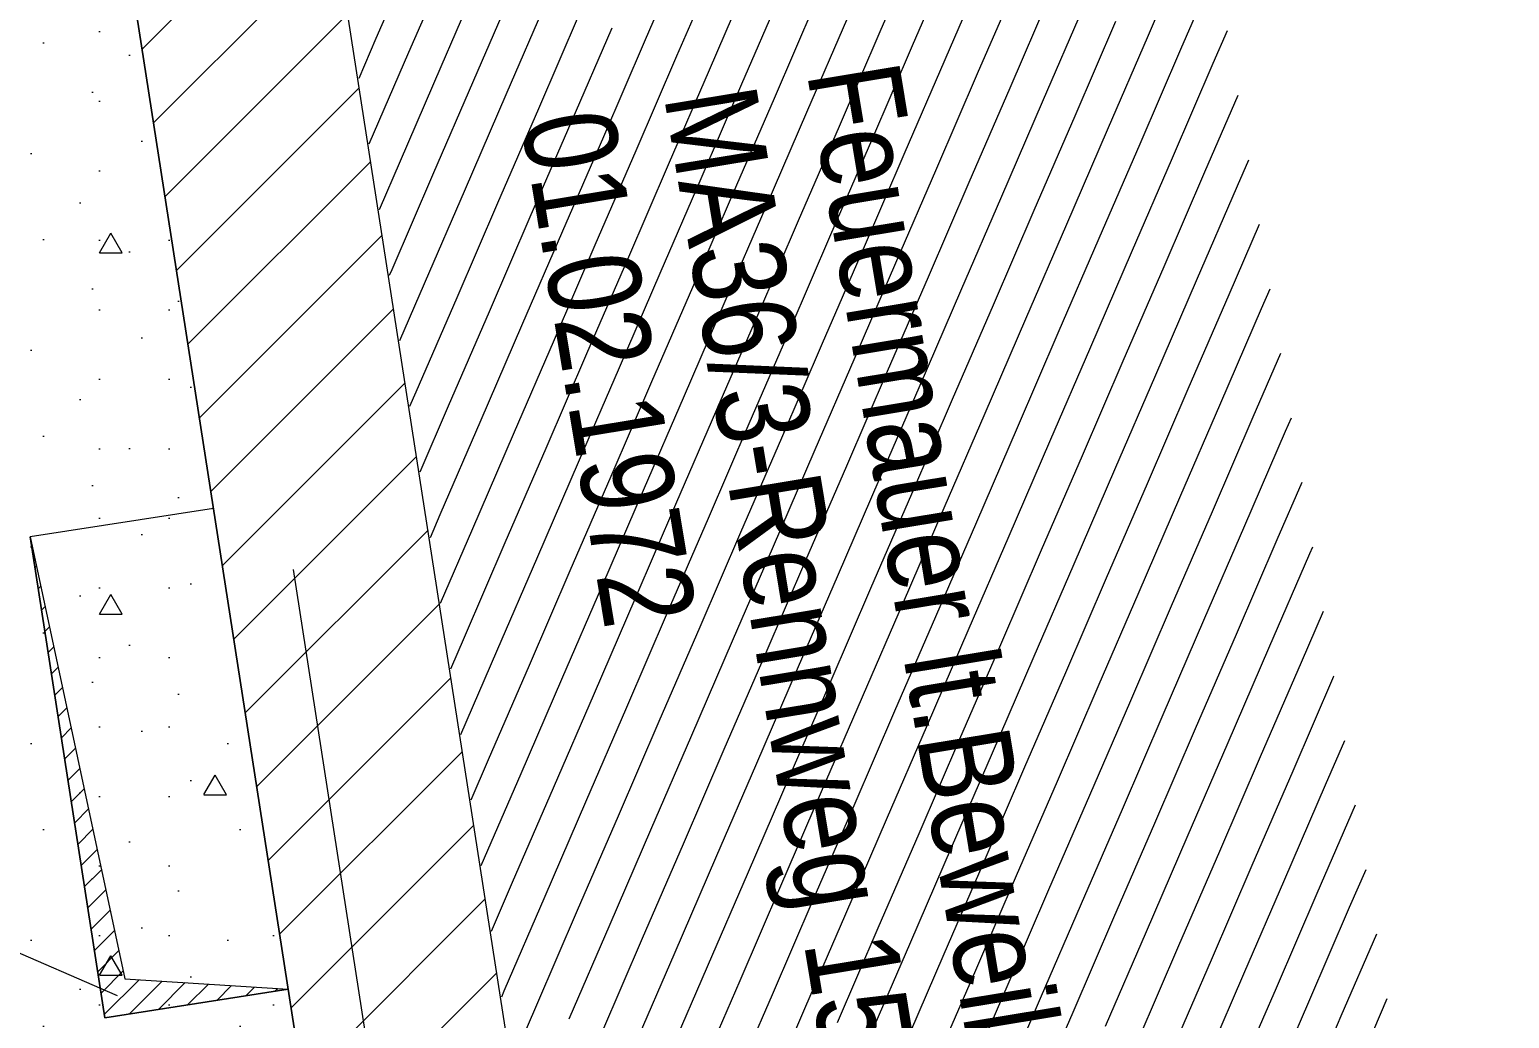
# Model space of a CAD drawing. Header units: millimetres. Extents: x 12535256 to 12566104, y 356204449 to 356234587.
# Drawn here: x 12555289 to 12558481, y 356215685 to 356217818 of the extents above; entities that cross this region are included whole.
import ezdxf
from ezdxf.enums import TextEntityAlignment as Align

# ---------------------------------------------------------------- set-up
doc = ezdxf.new("R2010")
doc.units = ezdxf.units.MM
doc.header["$MEASUREMENT"] = 0
doc.linetypes.add('Dot & Dashed', pattern=[6702.78, 3527.78, -1763.89, 0, -1411.11])
doc.layers.add('New_010 Aussenwände', color=7, linetype='Continuous')
doc.layers.add('New_290 Raster _ Achsen', color=7, linetype='Continuous')
for name, color, linetype, lineweight in [('New_010 Aussenwände_Pen_No__1', 7, 'Continuous', 13), ('New_010 Aussenwände_Pen_No__96', 8, 'Continuous', 13), ('New_255 Plangrafiken_Pen_No__1', 7, 'Continuous', 13), ('New_255 Plangrafiken_Pen_No__21', 1, 'Continuous', 13), ('New_255 Plangrafiken_Pen_No__39', 8, 'Continuous', 13), ('New_290 Raster _ Achsen_Pen_No__108', 7, 'Continuous', 13), ('New_HKLS1_Pen_No__21', 1, 'Continuous', 13)]:
    doc.layers.add(name, color=color, linetype=linetype, lineweight=lineweight)
doc.layers.add('New_255 Plangrafiken_Pen_No__65', color=20, linetype='Continuous', lineweight=13, true_color=0xfa2d16)
doc.layers.add('New_HKLS1_Pen_No__65', color=20, linetype='Continuous', lineweight=13, true_color=0xfa2d16)
doc.styles.add('GENERATED_STYLE_1', font='arial.ttf')
doc.styles.add('GENERATED_STYLE_2', font='arial.ttf', dxfattribs={"width": 0.8})
pattern_1 = [(45, (12240439.157, 356160438.356), (-26.5165043, 26.5165043), [])]

# ---------------------------------------------------------------- blocks, each defined once
blk = doc.blocks.new('*X19', base_point=(12240439.2, 356160438.4))
at = {"layer": 'New_255 Plangrafiken_Pen_No__39', "color": 8, "linetype": 'Continuous', "lineweight": 13}
for p, q in [((12556124, 356218002.7), (12556035.9, 356217798.8)), ((12556124, 356218002.7), (12556035.9, 356217798.8)), ((12557210.8, 356218017.1), (12557122.8, 356217813.2)), ((12557210.8, 356218017.1), (12557122.8, 356217813.2)), ((12557789.3, 356218009.2), (12557701.2, 356217805.3)), ((12557789.3, 356218009.2), (12557701.2, 356217805.3)), ((12556194, 356217972.4), (12556105.9, 356217768.5)), ((12556194, 356217972.4), (12556105.9, 356217768.5)), ((12556702.4, 356217994.8), (12556614.3, 356217790.8)), ((12556702.4, 356217994.8), (12556614.3, 356217790.8)), ((12557280.9, 356217986.8), (12557192.8, 356217782.9)), ((12557280.9, 356217986.8), (12557192.8, 356217782.9)), ((12556264.1, 356217942.2), (12556176, 356217738.2)), ((12556264.1, 356217942.2), (12556176, 356217738.2)), ((12556772.5, 356217964.5), (12556684.4, 356217760.6)), ((12556772.5, 356217964.5), (12556684.4, 356217760.6)), ((12557351, 356217956.6), (12557262.9, 356217752.7)), ((12557351, 356217956.6), (12557262.9, 356217752.7)), ((12557848.8, 356217954.4), (12557771.3, 356217775)), ((12557848.8, 356217954.4), (12557771.3, 356217775)), ((12556334.1, 356217911.9), (12556246, 356217708)), ((12556334.1, 356217911.9), (12556246, 356217708)), ((12556842.5, 356217934.2), (12556754.5, 356217730.3)), ((12556842.5, 356217934.2), (12556754.5, 356217730.3)), ((12557421, 356217926.3), (12557332.9, 356217722.4)), ((12557421, 356217926.3), (12557332.9, 356217722.4)), ((12556404.2, 356217881.6), (12556316.1, 356217677.7)), ((12556404.2, 356217881.6), (12556316.1, 356217677.7)), ((12556912.6, 356217904), (12556824.5, 356217700.1)), ((12556912.6, 356217904), (12556824.5, 356217700.1)), ((12556982.7, 356217873.7), (12556894.6, 356217669.8)), ((12556982.7, 356217873.7), (12556894.6, 356217669.8)), ((12557491.1, 356217896), (12557403, 356217692.1)), ((12557491.1, 356217896), (12557403, 356217692.1)), ((12556474.2, 356217851.4), (12556386.2, 356217647.5)), ((12556474.2, 356217851.4), (12556386.2, 356217647.5)), ((12557052.7, 356217843.4), (12556964.6, 356217639.5)), ((12557052.7, 356217843.4), (12556964.6, 356217639.5)), ((12557561.1, 356217865.8), (12557473, 356217661.9)), ((12557561.1, 356217865.8), (12557473, 356217661.9)), ((12556544.3, 356217821.1), (12556456.2, 356217617.2)), ((12556544.3, 356217821.1), (12556456.2, 356217617.2)), ((12557122.8, 356217813.2), (12557034.7, 356217609.3)), ((12557122.8, 356217813.2), (12557034.7, 356217609.3)), ((12557631.2, 356217835.5), (12557543.1, 356217631.6)), ((12557631.2, 356217835.5), (12557543.1, 356217631.6)), ((12557871.8, 356217815.2), (12557841.3, 356217744.7)), ((12557871.8, 356217815.2), (12557841.3, 356217744.7)), ((12556035.9, 356217798.8), (12555998.7, 356217712.6)), ((12556035.9, 356217798.8), (12555998.7, 356217712.6)), ((12556614.3, 356217790.8), (12556526.3, 356217586.9)), ((12556614.3, 356217790.8), (12556526.3, 356217586.9)), ((12557192.8, 356217782.9), (12557104.7, 356217579)), ((12557192.8, 356217782.9), (12557104.7, 356217579)), ((12557701.2, 356217805.3), (12557613.1, 356217601.3)), ((12557701.2, 356217805.3), (12557613.1, 356217601.3)), ((12556105.9, 356217768.5), (12556020.6, 356217571.1)), ((12556105.9, 356217768.5), (12556020.6, 356217571.1)), ((12556684.4, 356217760.6), (12556596.3, 356217556.7)), ((12556684.4, 356217760.6), (12556596.3, 356217556.7)), ((12557262.9, 356217752.7), (12557174.8, 356217548.7)), ((12557262.9, 356217752.7), (12557174.8, 356217548.7)), ((12557771.3, 356217775), (12557683.2, 356217571.1)), ((12557771.3, 356217775), (12557683.2, 356217571.1)), ((12556176, 356217738.2), (12556087.9, 356217534.3)), ((12556176, 356217738.2), (12556087.9, 356217534.3)), ((12556754.5, 356217730.3), (12556666.4, 356217526.4)), ((12556754.5, 356217730.3), (12556666.4, 356217526.4)), ((12557332.9, 356217722.4), (12557244.8, 356217518.5)), ((12557332.9, 356217722.4), (12557244.8, 356217518.5)), ((12557841.3, 356217744.7), (12557753.2, 356217540.8)), ((12557841.3, 356217744.7), (12557753.2, 356217540.8)), ((12556246, 356217708), (12556158, 356217504.1)), ((12556246, 356217708), (12556158, 356217504.1)), ((12556824.5, 356217700.1), (12556736.4, 356217496.1)), ((12556824.5, 356217700.1), (12556736.4, 356217496.1)), ((12557403, 356217692.1), (12557314.9, 356217488.2)), ((12557403, 356217692.1), (12557314.9, 356217488.2)), ((12556316.1, 356217677.7), (12556228, 356217473.8)), ((12556316.1, 356217677.7), (12556228, 356217473.8)), ((12556894.6, 356217669.8), (12556806.5, 356217465.9)), ((12556894.6, 356217669.8), (12556806.5, 356217465.9)), ((12557473, 356217661.9), (12557384.9, 356217458)), ((12557473, 356217661.9), (12557384.9, 356217458)), ((12557894.8, 356217676), (12557823.3, 356217510.6)), ((12557894.8, 356217676), (12557823.3, 356217510.6)), ((12556386.2, 356217647.5), (12556298.1, 356217443.5)), ((12556386.2, 356217647.5), (12556298.1, 356217443.5)), ((12556456.2, 356217617.2), (12556368.1, 356217413.3)), ((12556456.2, 356217617.2), (12556368.1, 356217413.3)), ((12556964.6, 356217639.5), (12556876.5, 356217435.6)), ((12556964.6, 356217639.5), (12556876.5, 356217435.6)), ((12557543.1, 356217631.6), (12557455, 356217427.7)), ((12557543.1, 356217631.6), (12557455, 356217427.7)), ((12556526.3, 356217586.9), (12556438.2, 356217383)), ((12556526.3, 356217586.9), (12556438.2, 356217383)), ((12557034.7, 356217609.3), (12556946.6, 356217405.4)), ((12557034.7, 356217609.3), (12556946.6, 356217405.4)), ((12557613.1, 356217601.3), (12557525.1, 356217397.4)), ((12557613.1, 356217601.3), (12557525.1, 356217397.4)), ((12556596.3, 356217556.7), (12556508.2, 356217352.8)), ((12556596.3, 356217556.7), (12556508.2, 356217352.8)), ((12557104.7, 356217579), (12557016.6, 356217375.1)), ((12557104.7, 356217579), (12557016.6, 356217375.1)), ((12557683.2, 356217571.1), (12557595.1, 356217367.2)), ((12557683.2, 356217571.1), (12557595.1, 356217367.2)), ((12556087.9, 356217534.3), (12556042.6, 356217429.5)), ((12556087.9, 356217534.3), (12556042.6, 356217429.5)), ((12556666.4, 356217526.4), (12556578.3, 356217322.5)), ((12556666.4, 356217526.4), (12556578.3, 356217322.5)), ((12557174.8, 356217548.7), (12557086.7, 356217344.8)), ((12557174.8, 356217548.7), (12557086.7, 356217344.8)), ((12557753.2, 356217540.8), (12557665.2, 356217336.9)), ((12557753.2, 356217540.8), (12557665.2, 356217336.9)), ((12557917.8, 356217536.8), (12557893.4, 356217480.3)), ((12557917.8, 356217536.8), (12557893.4, 356217480.3)), ((12556158, 356217504.1), (12556069.9, 356217300.2)), ((12556158, 356217504.1), (12556069.9, 356217300.2)), ((12556736.4, 356217496.1), (12556648.3, 356217292.2)), ((12556736.4, 356217496.1), (12556648.3, 356217292.2)), ((12557244.8, 356217518.5), (12557156.8, 356217314.6)), ((12557244.8, 356217518.5), (12557156.8, 356217314.6)), ((12557823.3, 356217510.6), (12557735.2, 356217306.6)), ((12557823.3, 356217510.6), (12557735.2, 356217306.6)), ((12556228, 356217473.8), (12556139.9, 356217269.9)), ((12556228, 356217473.8), (12556139.9, 356217269.9)), ((12556806.5, 356217465.9), (12556718.4, 356217262)), ((12556806.5, 356217465.9), (12556718.4, 356217262)), ((12557314.9, 356217488.2), (12557226.8, 356217284.3)), ((12557314.9, 356217488.2), (12557226.8, 356217284.3)), ((12557384.9, 356217458), (12557296.9, 356217254)), ((12557384.9, 356217458), (12557296.9, 356217254)), ((12557893.4, 356217480.3), (12557805.3, 356217276.4)), ((12557893.4, 356217480.3), (12557805.3, 356217276.4)), ((12556298.1, 356217443.5), (12556210, 356217239.6)), ((12556298.1, 356217443.5), (12556210, 356217239.6)), ((12556876.5, 356217435.6), (12556788.4, 356217231.7)), ((12556876.5, 356217435.6), (12556788.4, 356217231.7)), ((12557455, 356217427.7), (12557366.9, 356217223.8)), ((12557455, 356217427.7), (12557366.9, 356217223.8)), ((12556368.1, 356217413.3), (12556280, 356217209.4)), ((12556368.1, 356217413.3), (12556280, 356217209.4)), ((12556946.6, 356217405.4), (12556858.5, 356217201.4)), ((12556946.6, 356217405.4), (12556858.5, 356217201.4)), ((12557525.1, 356217397.4), (12557437, 356217193.5)), ((12557525.1, 356217397.4), (12557437, 356217193.5)), ((12557940.8, 356217397.6), (12557875.3, 356217246.1)), ((12557940.8, 356217397.6), (12557875.3, 356217246.1)), ((12556438.2, 356217383), (12556350.1, 356217179.1)), ((12556438.2, 356217383), (12556350.1, 356217179.1)), ((12557016.6, 356217375.1), (12556928.6, 356217171.2)), ((12557016.6, 356217375.1), (12556928.6, 356217171.2)), ((12557595.1, 356217367.2), (12557507, 356217163.3)), ((12557595.1, 356217367.2), (12557507, 356217163.3)), ((12556508.2, 356217352.8), (12556420.1, 356217148.8)), ((12556508.2, 356217352.8), (12556420.1, 356217148.8)), ((12557086.7, 356217344.8), (12556998.6, 356217140.9)), ((12557086.7, 356217344.8), (12556998.6, 356217140.9)), ((12557665.2, 356217336.9), (12557577.1, 356217133)), ((12557665.2, 356217336.9), (12557577.1, 356217133)), ((12556069.9, 356217300.2), (12556064.6, 356217287.9)), ((12556069.9, 356217300.2), (12556064.6, 356217287.9)), ((12556578.3, 356217322.5), (12556490.2, 356217118.6)), ((12556578.3, 356217322.5), (12556490.2, 356217118.6)), ((12557156.8, 356217314.6), (12557068.7, 356217110.7)), ((12557156.8, 356217314.6), (12557068.7, 356217110.7)), ((12557735.2, 356217306.6), (12557647.1, 356217102.7)), ((12557735.2, 356217306.6), (12557647.1, 356217102.7)), ((12556139.9, 356217269.9), (12556086.6, 356217146.4)), ((12556139.9, 356217269.9), (12556086.6, 356217146.4)), ((12556648.3, 356217292.2), (12556560.3, 356217088.3)), ((12556648.3, 356217292.2), (12556560.3, 356217088.3)), ((12557226.8, 356217284.3), (12557138.7, 356217080.4)), ((12557226.8, 356217284.3), (12557138.7, 356217080.4)), ((12557805.3, 356217276.4), (12557717.2, 356217072.5)), ((12557805.3, 356217276.4), (12557717.2, 356217072.5)), ((12556210, 356217239.6), (12556121.9, 356217035.7)), ((12556210, 356217239.6), (12556121.9, 356217035.7)), ((12556718.4, 356217262), (12556630.3, 356217058.1)), ((12556718.4, 356217262), (12556630.3, 356217058.1)), ((12557296.9, 356217254), (12557208.8, 356217050.1)), ((12557296.9, 356217254), (12557208.8, 356217050.1)), ((12557875.3, 356217246.1), (12557787.2, 356217042.2)), ((12557875.3, 356217246.1), (12557787.2, 356217042.2)), ((12557963.8, 356217258.4), (12557945.4, 356217215.9)), ((12557963.8, 356217258.4), (12557945.4, 356217215.9)), ((12556280, 356217209.4), (12556191.9, 356217005.5)), ((12556280, 356217209.4), (12556191.9, 356217005.5)), ((12556788.4, 356217231.7), (12556700.4, 356217027.8)), ((12556788.4, 356217231.7), (12556700.4, 356217027.8)), ((12557366.9, 356217223.8), (12557278.8, 356217019.9)), ((12557366.9, 356217223.8), (12557278.8, 356217019.9)), ((12557945.4, 356217215.9), (12557857.3, 356217011.9)), ((12557945.4, 356217215.9), (12557857.3, 356217011.9)), ((12556350.1, 356217179.1), (12556262, 356216975.2)), ((12556350.1, 356217179.1), (12556262, 356216975.2)), ((12556858.5, 356217201.4), (12556770.4, 356216997.5)), ((12556858.5, 356217201.4), (12556770.4, 356216997.5)), ((12556928.6, 356217171.2), (12556840.5, 356216967.3)), ((12556928.6, 356217171.2), (12556840.5, 356216967.3)), ((12557437, 356217193.5), (12557348.9, 356216989.6)), ((12557437, 356217193.5), (12557348.9, 356216989.6)), ((12556420.1, 356217148.8), (12556332.1, 356216944.9)), ((12556420.1, 356217148.8), (12556332.1, 356216944.9)), ((12556998.6, 356217140.9), (12556910.5, 356216937)), ((12556998.6, 356217140.9), (12556910.5, 356216937)), ((12557507, 356217163.3), (12557418.9, 356216959.3)), ((12557507, 356217163.3), (12557418.9, 356216959.3)), ((12556490.2, 356217118.6), (12556402.1, 356216914.7)), ((12556490.2, 356217118.6), (12556402.1, 356216914.7)), ((12557068.7, 356217110.7), (12556980.6, 356216906.7)), ((12557068.7, 356217110.7), (12556980.6, 356216906.7)), ((12557577.1, 356217133), (12557489, 356216929.1)), ((12557577.1, 356217133), (12557489, 356216929.1)), ((12557986.8, 356217119.2), (12557927.3, 356216981.7)), ((12557986.8, 356217119.2), (12557927.3, 356216981.7)), ((12556560.3, 356217088.3), (12556472.2, 356216884.4)), ((12556560.3, 356217088.3), (12556472.2, 356216884.4)), ((12557138.7, 356217080.4), (12557050.6, 356216876.5)), ((12557138.7, 356217080.4), (12557050.6, 356216876.5)), ((12557647.1, 356217102.7), (12557559, 356216898.8)), ((12557647.1, 356217102.7), (12557559, 356216898.8)), ((12556630.3, 356217058.1), (12556542.2, 356216854.2)), ((12556630.3, 356217058.1), (12556542.2, 356216854.2)), ((12557208.8, 356217050.1), (12557120.7, 356216846.2)), ((12557208.8, 356217050.1), (12557120.7, 356216846.2)), ((12557717.2, 356217072.5), (12557629.1, 356216868.6)), ((12557717.2, 356217072.5), (12557629.1, 356216868.6)), ((12556121.9, 356217035.7), (12556108.5, 356217004.8)), ((12556121.9, 356217035.7), (12556108.5, 356217004.8)), ((12556700.4, 356217027.8), (12556612.3, 356216823.9)), ((12556700.4, 356217027.8), (12556612.3, 356216823.9)), ((12557278.8, 356217019.9), (12557190.7, 356216816)), ((12557278.8, 356217019.9), (12557190.7, 356216816)), ((12557787.2, 356217042.2), (12557699.2, 356216838.3)), ((12557787.2, 356217042.2), (12557699.2, 356216838.3)), ((12557857.3, 356217011.9), (12557769.2, 356216808)), ((12557857.3, 356217011.9), (12557769.2, 356216808)), ((12556191.9, 356217005.5), (12556130.5, 356216863.2)), ((12556191.9, 356217005.5), (12556130.5, 356216863.2)), ((12556770.4, 356216997.5), (12556682.3, 356216793.6)), ((12556770.4, 356216997.5), (12556682.3, 356216793.6)), ((12557348.9, 356216989.6), (12557260.8, 356216785.7)), ((12557348.9, 356216989.6), (12557260.8, 356216785.7)), ((12557927.3, 356216981.7), (12557839.3, 356216777.8)), ((12557927.3, 356216981.7), (12557839.3, 356216777.8)), ((12558009.8, 356216980), (12557997.4, 356216951.4)), ((12558009.8, 356216980), (12557997.4, 356216951.4)), ((12556262, 356216975.2), (12556173.9, 356216771.3)), ((12556262, 356216975.2), (12556173.9, 356216771.3)), ((12556840.5, 356216967.3), (12556752.4, 356216763.4)), ((12556840.5, 356216967.3), (12556752.4, 356216763.4)), ((12557418.9, 356216959.3), (12557330.9, 356216755.4)), ((12557418.9, 356216959.3), (12557330.9, 356216755.4)), ((12557997.4, 356216951.4), (12557909.3, 356216747.5)), ((12557997.4, 356216951.4), (12557909.3, 356216747.5)), ((12556332.1, 356216944.9), (12556244, 356216741)), ((12556332.1, 356216944.9), (12556244, 356216741)), ((12556910.5, 356216937), (12556822.4, 356216733.1)), ((12556910.5, 356216937), (12556822.4, 356216733.1)), ((12557489, 356216929.1), (12557400.9, 356216725.2)), ((12557489, 356216929.1), (12557400.9, 356216725.2)), ((12556402.1, 356216914.7), (12556314, 356216710.8)), ((12556402.1, 356216914.7), (12556314, 356216710.8)), ((12556472.2, 356216884.4), (12556384.1, 356216680.5)), ((12556472.2, 356216884.4), (12556384.1, 356216680.5)), ((12556980.6, 356216906.7), (12556892.5, 356216702.8)), ((12556980.6, 356216906.7), (12556892.5, 356216702.8)), ((12557559, 356216898.8), (12557471, 356216694.9)), ((12557559, 356216898.8), (12557471, 356216694.9)), ((12556542.2, 356216854.2), (12556454.1, 356216650.2)), ((12556542.2, 356216854.2), (12556454.1, 356216650.2)), ((12557050.6, 356216876.5), (12556962.5, 356216672.6)), ((12557050.6, 356216876.5), (12556962.5, 356216672.6)), ((12557629.1, 356216868.6), (12557541, 356216664.7)), ((12557629.1, 356216868.6), (12557541, 356216664.7)), ((12556612.3, 356216823.9), (12556524.2, 356216620)), ((12556612.3, 356216823.9), (12556524.2, 356216620)), ((12557120.7, 356216846.2), (12557032.6, 356216642.3)), ((12557120.7, 356216846.2), (12557032.6, 356216642.3)), ((12557699.2, 356216838.3), (12557611.1, 356216634.4)), ((12557699.2, 356216838.3), (12557611.1, 356216634.4)), ((12558032.7, 356216840.8), (12557979.4, 356216717.2)), ((12558032.7, 356216840.8), (12557979.4, 356216717.2)), ((12556682.3, 356216793.6), (12556594.2, 356216589.7)), ((12556682.3, 356216793.6), (12556594.2, 356216589.7)), ((12557190.7, 356216816), (12557102.7, 356216612.1)), ((12557190.7, 356216816), (12557102.7, 356216612.1)), ((12557769.2, 356216808), (12557681.1, 356216604.1)), ((12557769.2, 356216808), (12557681.1, 356216604.1)), ((12556173.9, 356216771.3), (12556152.5, 356216721.7)), ((12556173.9, 356216771.3), (12556152.5, 356216721.7)), ((12556752.4, 356216763.4), (12556664.3, 356216559.5)), ((12556752.4, 356216763.4), (12556664.3, 356216559.5)), ((12557260.8, 356216785.7), (12557172.7, 356216581.8)), ((12557260.8, 356216785.7), (12557172.7, 356216581.8)), ((12557330.9, 356216755.4), (12557242.8, 356216551.5)), ((12557330.9, 356216755.4), (12557242.8, 356216551.5)), ((12557839.3, 356216777.8), (12557751.2, 356216573.9)), ((12557839.3, 356216777.8), (12557751.2, 356216573.9)), ((12556244, 356216741), (12556174.5, 356216580.1)), ((12556244, 356216741), (12556174.5, 356216580.1)), ((12556822.4, 356216733.1), (12556734.4, 356216529.2)), ((12556822.4, 356216733.1), (12556734.4, 356216529.2)), ((12557400.9, 356216725.2), (12557312.8, 356216521.3)), ((12557400.9, 356216725.2), (12557312.8, 356216521.3)), ((12557909.3, 356216747.5), (12557821.2, 356216543.6)), ((12557909.3, 356216747.5), (12557821.2, 356216543.6)), ((12556314, 356216710.8), (12556225.9, 356216506.9)), ((12556314, 356216710.8), (12556225.9, 356216506.9)), ((12556892.5, 356216702.8), (12556804.4, 356216498.9)), ((12556892.5, 356216702.8), (12556804.4, 356216498.9)), ((12557471, 356216694.9), (12557382.9, 356216491)), ((12557471, 356216694.9), (12557382.9, 356216491)), ((12557979.4, 356216717.2), (12557891.3, 356216513.3)), ((12557979.4, 356216717.2), (12557891.3, 356216513.3)), ((12558055.7, 356216701.6), (12558049.4, 356216687)), ((12558055.7, 356216701.6), (12558049.4, 356216687)), ((12556384.1, 356216680.5), (12556296, 356216476.6)), ((12556384.1, 356216680.5), (12556296, 356216476.6)), ((12556962.5, 356216672.6), (12556874.5, 356216468.7)), ((12556962.5, 356216672.6), (12556874.5, 356216468.7)), ((12557541, 356216664.7), (12557452.9, 356216460.7)), ((12557541, 356216664.7), (12557452.9, 356216460.7)), ((12558049.4, 356216687), (12557961.3, 356216483.1)), ((12558049.4, 356216687), (12557961.3, 356216483.1)), ((12556454.1, 356216650.2), (12556366, 356216446.3)), ((12556454.1, 356216650.2), (12556366, 356216446.3)), ((12557032.6, 356216642.3), (12556944.5, 356216438.4)), ((12557032.6, 356216642.3), (12556944.5, 356216438.4)), ((12557611.1, 356216634.4), (12557523, 356216430.5)), ((12557611.1, 356216634.4), (12557523, 356216430.5)), ((12556524.2, 356216620), (12556436.1, 356216416.1)), ((12556524.2, 356216620), (12556436.1, 356216416.1)), ((12557102.7, 356216612.1), (12557014.6, 356216408.1)), ((12557102.7, 356216612.1), (12557014.6, 356216408.1)), ((12557681.1, 356216604.1), (12557593, 356216400.2)), ((12557681.1, 356216604.1), (12557593, 356216400.2)), ((12556594.2, 356216589.7), (12556506.2, 356216385.8)), ((12556594.2, 356216589.7), (12556506.2, 356216385.8)), ((12557172.7, 356216581.8), (12557084.6, 356216377.9)), ((12557172.7, 356216581.8), (12557084.6, 356216377.9)), ((12557751.2, 356216573.9), (12557663.1, 356216370)), ((12557751.2, 356216573.9), (12557663.1, 356216370)), ((12556664.3, 356216559.5), (12556576.2, 356216355.5)), ((12556664.3, 356216559.5), (12556576.2, 356216355.5)), ((12557242.8, 356216551.5), (12557154.7, 356216347.6)), ((12557242.8, 356216551.5), (12557154.7, 356216347.6)), ((12557821.2, 356216543.6), (12557733.1, 356216339.7)), ((12557821.2, 356216543.6), (12557733.1, 356216339.7)), ((12558078.7, 356216562.4), (12558031.4, 356216452.8)), ((12558078.7, 356216562.4), (12558031.4, 356216452.8)), ((12556225.9, 356216506.9), (12556196.4, 356216438.5)), ((12556225.9, 356216506.9), (12556196.4, 356216438.5)), ((12556734.4, 356216529.2), (12556646.3, 356216325.3)), ((12556734.4, 356216529.2), (12556646.3, 356216325.3)), ((12557312.8, 356216521.3), (12557224.7, 356216317.4)), ((12557312.8, 356216521.3), (12557224.7, 356216317.4)), ((12557891.3, 356216513.3), (12557803.2, 356216309.4)), ((12557891.3, 356216513.3), (12557803.2, 356216309.4)), ((12556296, 356216476.6), (12556218.4, 356216297)), ((12556296, 356216476.6), (12556218.4, 356216297)), ((12556804.4, 356216498.9), (12556716.3, 356216295)), ((12556804.4, 356216498.9), (12556716.3, 356216295)), ((12556874.5, 356216468.7), (12556786.4, 356216264.8)), ((12556874.5, 356216468.7), (12556786.4, 356216264.8)), ((12557382.9, 356216491), (12557294.8, 356216287.1)), ((12557382.9, 356216491), (12557294.8, 356216287.1)), ((12557961.3, 356216483.1), (12557873.3, 356216279.2)), ((12557961.3, 356216483.1), (12557873.3, 356216279.2)), ((12556366, 356216446.3), (12556278, 356216242.4)), ((12556366, 356216446.3), (12556278, 356216242.4)), ((12556944.5, 356216438.4), (12556856.4, 356216234.5)), ((12556944.5, 356216438.4), (12556856.4, 356216234.5)), ((12557452.9, 356216460.7), (12557364.8, 356216256.8)), ((12557452.9, 356216460.7), (12557364.8, 356216256.8)), ((12558031.4, 356216452.8), (12557943.3, 356216248.9)), ((12558031.4, 356216452.8), (12557943.3, 356216248.9)), ((12556436.1, 356216416.1), (12556348, 356216212.2)), ((12556436.1, 356216416.1), (12556348, 356216212.2)), ((12557014.6, 356216408.1), (12556926.5, 356216204.2)), ((12557014.6, 356216408.1), (12556926.5, 356216204.2)), ((12557523, 356216430.5), (12557434.9, 356216226.6)), ((12557523, 356216430.5), (12557434.9, 356216226.6)), ((12558101.4, 356216422.6), (12558013.4, 356216218.6)), ((12558101.4, 356216422.6), (12558013.4, 356216218.6)), ((12558101.7, 356216423.2), (12558101.4, 356216422.6)), ((12558101.7, 356216423.2), (12558101.4, 356216422.6)), ((12556506.2, 356216385.8), (12556418.1, 356216181.9)), ((12556506.2, 356216385.8), (12556418.1, 356216181.9)), ((12557084.6, 356216377.9), (12556996.5, 356216174)), ((12557084.6, 356216377.9), (12556996.5, 356216174)), ((12557593, 356216400.2), (12557505, 356216196.3)), ((12557593, 356216400.2), (12557505, 356216196.3)), ((12556576.2, 356216355.5), (12556488.1, 356216151.6)), ((12556576.2, 356216355.5), (12556488.1, 356216151.6)), ((12557154.7, 356216347.6), (12557066.6, 356216143.7)), ((12557154.7, 356216347.6), (12557066.6, 356216143.7)), ((12557663.1, 356216370), (12557575, 356216166)), ((12557663.1, 356216370), (12557575, 356216166)), ((12556646.3, 356216325.3), (12556558.2, 356216121.4)), ((12556646.3, 356216325.3), (12556558.2, 356216121.4)), ((12557224.7, 356216317.4), (12557136.6, 356216113.4)), ((12557224.7, 356216317.4), (12557136.6, 356216113.4)), ((12557733.1, 356216339.7), (12557645.1, 356216135.8)), ((12557733.1, 356216339.7), (12557645.1, 356216135.8)), ((12557803.2, 356216309.4), (12557715.1, 356216105.5)), ((12557803.2, 356216309.4), (12557715.1, 356216105.5)), ((12556716.3, 356216295), (12556628.2, 356216091.1)), ((12556716.3, 356216295), (12556628.2, 356216091.1)), ((12557294.8, 356216287.1), (12557206.7, 356216083.2)), ((12557294.8, 356216287.1), (12557206.7, 356216083.2)), ((12557873.3, 356216279.2), (12557785.2, 356216075.3)), ((12557873.3, 356216279.2), (12557785.2, 356216075.3)), ((12558124.7, 356216284), (12558083.4, 356216188.4)), ((12558124.7, 356216284), (12558083.4, 356216188.4)), ((12556786.4, 356216264.8), (12556698.3, 356216060.8)), ((12556786.4, 356216264.8), (12556698.3, 356216060.8)), ((12557364.8, 356216256.8), (12557276.8, 356216052.9)), ((12557364.8, 356216256.8), (12557276.8, 356216052.9)), ((12557943.3, 356216248.9), (12557855.2, 356216045)), ((12557943.3, 356216248.9), (12557855.2, 356216045)), ((12556278, 356216242.4), (12556240.4, 356216155.4)), ((12556278, 356216242.4), (12556240.4, 356216155.4)), ((12556856.4, 356216234.5), (12556768.3, 356216030.6)), ((12556856.4, 356216234.5), (12556768.3, 356216030.6)), ((12557434.9, 356216226.6), (12557346.8, 356216022.7)), ((12557434.9, 356216226.6), (12557346.8, 356216022.7)), ((12558013.4, 356216218.6), (12557925.3, 356216014.7)), ((12558013.4, 356216218.6), (12557925.3, 356216014.7)), ((12556348, 356216212.2), (12556262.4, 356216013.9)), ((12556348, 356216212.2), (12556262.4, 356216013.9)), ((12556418.1, 356216181.9), (12556330, 356215978)), ((12556418.1, 356216181.9), (12556330, 356215978)), ((12556926.5, 356216204.2), (12556838.4, 356216000.3)), ((12556926.5, 356216204.2), (12556838.4, 356216000.3)), ((12557505, 356216196.3), (12557416.9, 356215992.4)), ((12557505, 356216196.3), (12557416.9, 356215992.4)), ((12558083.4, 356216188.4), (12557995.3, 356215984.5)), ((12558083.4, 356216188.4), (12557995.3, 356215984.5)), ((12556488.1, 356216151.6), (12556400, 356215947.7)), ((12556488.1, 356216151.6), (12556400, 356215947.7)), ((12556996.5, 356216174), (12556908.5, 356215970.1)), ((12556996.5, 356216174), (12556908.5, 356215970.1)), ((12557575, 356216166), (12557486.9, 356215962.1)), ((12557575, 356216166), (12557486.9, 356215962.1)), ((12556558.2, 356216121.4), (12556470.1, 356215917.5)), ((12556558.2, 356216121.4), (12556470.1, 356215917.5)), ((12557066.6, 356216143.7), (12556978.5, 356215939.8)), ((12557066.6, 356216143.7), (12556978.5, 356215939.8)), ((12557645.1, 356216135.8), (12557557, 356215931.9)), ((12557645.1, 356216135.8), (12557557, 356215931.9)), ((12558147.7, 356216144.8), (12558065.4, 356215954.2)), ((12558147.7, 356216144.8), (12558065.4, 356215954.2)), ((12556628.2, 356216091.1), (12556540.1, 356215887.2)), ((12556628.2, 356216091.1), (12556540.1, 356215887.2)), ((12557136.6, 356216113.4), (12557048.6, 356215909.5)), ((12557136.6, 356216113.4), (12557048.6, 356215909.5)), ((12557715.1, 356216105.5), (12557627, 356215901.6)), ((12557715.1, 356216105.5), (12557627, 356215901.6)), ((12556698.3, 356216060.8), (12556610.2, 356215856.9)), ((12556698.3, 356216060.8), (12556610.2, 356215856.9)), ((12557206.7, 356216083.2), (12557118.6, 356215879.3)), ((12557206.7, 356216083.2), (12557118.6, 356215879.3)), ((12557785.2, 356216075.3), (12557697.1, 356215871.3)), ((12557785.2, 356216075.3), (12557697.1, 356215871.3)), ((12556768.3, 356216030.6), (12556680.3, 356215826.7)), ((12556768.3, 356216030.6), (12556680.3, 356215826.7)), ((12557276.8, 356216052.9), (12557188.7, 356215849)), ((12557276.8, 356216052.9), (12557188.7, 356215849)), ((12557346.8, 356216022.7), (12557258.7, 356215818.7)), ((12557346.8, 356216022.7), (12557258.7, 356215818.7)), ((12557855.2, 356216045), (12557767.1, 356215841.1)), ((12557855.2, 356216045), (12557767.1, 356215841.1)), ((12556838.4, 356216000.3), (12556750.3, 356215796.4)), ((12556838.4, 356216000.3), (12556750.3, 356215796.4)), ((12557416.9, 356215992.4), (12557328.8, 356215788.5)), ((12557416.9, 356215992.4), (12557328.8, 356215788.5)), ((12557925.3, 356216014.7), (12557837.2, 356215810.8)), ((12557925.3, 356216014.7), (12557837.2, 356215810.8)), ((12558170.7, 356216005.6), (12558135.4, 356215923.9)), ((12558170.7, 356216005.6), (12558135.4, 356215923.9)), ((12556330, 356215978), (12556284.3, 356215872.3)), ((12556330, 356215978), (12556284.3, 356215872.3)), ((12556908.5, 356215970.1), (12556820.4, 356215766.1)), ((12556908.5, 356215970.1), (12556820.4, 356215766.1)), ((12557486.9, 356215962.1), (12557398.8, 356215758.2)), ((12557486.9, 356215962.1), (12557398.8, 356215758.2)), ((12557995.3, 356215984.5), (12557907.2, 356215780.6)), ((12557995.3, 356215984.5), (12557907.2, 356215780.6)), ((12556400, 356215947.7), (12556312, 356215743.8)), ((12556400, 356215947.7), (12556312, 356215743.8)), ((12556978.5, 356215939.8), (12556890.4, 356215735.9)), ((12556978.5, 356215939.8), (12556890.4, 356215735.9)), ((12557557, 356215931.9), (12557468.9, 356215728)), ((12557557, 356215931.9), (12557468.9, 356215728)), ((12558065.4, 356215954.2), (12557977.3, 356215750.3)), ((12558065.4, 356215954.2), (12557977.3, 356215750.3)), ((12556470.1, 356215917.5), (12556382, 356215713.5)), ((12556470.1, 356215917.5), (12556382, 356215713.5)), ((12557048.6, 356215909.5), (12556960.5, 356215705.6)), ((12557048.6, 356215909.5), (12556960.5, 356215705.6)), ((12557627, 356215901.6), (12557538.9, 356215697.7)), ((12557627, 356215901.6), (12557538.9, 356215697.7)), ((12558135.4, 356215923.9), (12558047.4, 356215720)), ((12558135.4, 356215923.9), (12558047.4, 356215720)), ((12556540.1, 356215887.2), (12556452.1, 356215683.3)), ((12556540.1, 356215887.2), (12556452.1, 356215683.3)), ((12557118.6, 356215879.3), (12557030.5, 356215675.4)), ((12557118.6, 356215879.3), (12557030.5, 356215675.4)), ((12557697.1, 356215871.3), (12557609, 356215667.4)), ((12557697.1, 356215871.3), (12557609, 356215667.4)), ((12558193.7, 356215866.4), (12558117.4, 356215689.8)), ((12558193.7, 356215866.4), (12558117.4, 356215689.8)), ((12556610.2, 356215856.9), (12556522.1, 356215653)), ((12556610.2, 356215856.9), (12556522.1, 356215653)), ((12557188.7, 356215849), (12557100.6, 356215645.1)), ((12557188.7, 356215849), (12557100.6, 356215645.1)), ((12557767.1, 356215841.1), (12557679.1, 356215637.2)), ((12557767.1, 356215841.1), (12557679.1, 356215637.2)), ((12556680.3, 356215826.7), (12556592.2, 356215622.8)), ((12556680.3, 356215826.7), (12556592.2, 356215622.8)), ((12557258.7, 356215818.7), (12557170.6, 356215614.8)), ((12557258.7, 356215818.7), (12557170.6, 356215614.8)), ((12557837.2, 356215810.8), (12557749.1, 356215606.9)), ((12557837.2, 356215810.8), (12557749.1, 356215606.9)), ((12556750.3, 356215796.4), (12556662.2, 356215592.5)), ((12556750.3, 356215796.4), (12556662.2, 356215592.5)), ((12556820.4, 356215766.1), (12556732.3, 356215562.2)), ((12556820.4, 356215766.1), (12556732.3, 356215562.2)), ((12557328.8, 356215788.5), (12557240.7, 356215584.6)), ((12557328.8, 356215788.5), (12557240.7, 356215584.6)), ((12557907.2, 356215780.6), (12557819.2, 356215576.6)), ((12557907.2, 356215780.6), (12557819.2, 356215576.6)), ((12556312, 356215743.8), (12556306.3, 356215730.7)), ((12556312, 356215743.8), (12556306.3, 356215730.7)), ((12556890.4, 356215735.9), (12556802.3, 356215532)), ((12556890.4, 356215735.9), (12556802.3, 356215532)), ((12557398.8, 356215758.2), (12557310.7, 356215554.3)), ((12557398.8, 356215758.2), (12557310.7, 356215554.3)), ((12557977.3, 356215750.3), (12557889.2, 356215546.4)), ((12557977.3, 356215750.3), (12557889.2, 356215546.4)), ((12556382, 356215713.5), (12556328.3, 356215589.2)), ((12556382, 356215713.5), (12556328.3, 356215589.2)), ((12556960.5, 356215705.6), (12556872.4, 356215501.7)), ((12556960.5, 356215705.6), (12556872.4, 356215501.7)), ((12557468.9, 356215728), (12557380.8, 356215524)), ((12557468.9, 356215728), (12557380.8, 356215524)), ((12558047.4, 356215720), (12557959.3, 356215516.1)), ((12558047.4, 356215720), (12557959.3, 356215516.1)), ((12558216.7, 356215727.2), (12558187.5, 356215659.5)), ((12558216.7, 356215727.2), (12558187.5, 356215659.5)), ((12557538.9, 356215697.7), (12557450.9, 356215493.8)), ((12557538.9, 356215697.7), (12557450.9, 356215493.8)), ((12558117.4, 356215689.8), (12558029.3, 356215485.9)), ((12558117.4, 356215689.8), (12558029.3, 356215485.9))]:
    blk.add_line(p, q, dxfattribs=at)
blk = doc.blocks.new('Fill_1', base_point=(12240439.2, 356160438.4))
at = {"layer": 'New_255 Plangrafiken_Pen_No__39', "color": 8, "linetype": 'Continuous', "lineweight": 13}
blk.add_blockref('*X19', (12240439.2, 356160438.4), dxfattribs=at)
blk = doc.blocks.new('Wall_21', base_point=(12555428.7, 356218436.4))
at = {"layer": 'New_010 Aussenwände_Pen_No__96', "linetype": 'Continuous', "lineweight": 13}
h = blk.add_hatch(dxfattribs=at)
h.set_pattern_fill('COMMON_BRICK', color=8, style=0, pattern_type=2)
h.set_pattern_definition([(45, (12240439.16, 356160438.36), (-91.92388, 91.92388), [])])
h.paths.add_polyline_path([(12555916.9, 356218225.5), (12555428.7, 356218436.4), (12557217.8, 356206922.9), (12557706, 356206712)])
at = {"layer": 'New_010 Aussenwände_Pen_No__1', "color": 7, "linetype": 'Continuous', "lineweight": 13, "flags": 128}
for points in [[(12555428.7, 356218436.4), (12556381.3, 356212306)], [(12557706, 356206712), (12555916.9, 356218225.5)]]:
    blk.add_lwpolyline(points, dxfattribs=at)
blk = doc.blocks.new('Standard grid marker[44]', base_point=(12541508.9, 356225057.5))
at = {"layer": 'New_290 Raster _ Achsen_Pen_No__108', "color": 7, "linetype": 'Dot & Dashed', "lineweight": 13}
blk.add_line((12542426.9, 356224660.9), (12563430.3, 356215587.8), dxfattribs=at)
at = {"layer": 'New_290 Raster _ Achsen_Pen_No__108', "color": 7, "lineweight": 13, "style": 'GENERATED_STYLE_1'}
for tag, p in [('AC_MarkerText_1_0', (12541391.5, 356225192.9)), ('AC_MarkerText_1_1', (12564552.3, 356215187.8))]:
    blk.add_attdef(tag, text='', height=150, rotation=336.6365, dxfattribs=at).set_placement(p, align=Align.TOP_CENTER)
blk = doc.blocks.new('Standard grid marker[48]', base_point=(12557581.8, 356205556.1))
at = {"layer": 'New_290 Raster _ Achsen_Pen_No__108', "color": 7, "linetype": 'Dot & Dashed', "lineweight": 13}
blk.add_line((12557428.3, 356206544.2), (12554130.1, 356227771.8), dxfattribs=at)
at = {"layer": 'New_290 Raster _ Achsen_Pen_No__108', "color": 7, "lineweight": 13, "style": 'GENERATED_STYLE_1'}
for tag, p in [('AC_MarkerText_1_1', (12553993, 356228998.9)), ('AC_MarkerText_1_0', (12557652, 356205449.2))]:
    blk.add_attdef(tag, text='', height=150, rotation=336.6365, dxfattribs=at).set_placement(p, align=Align.TOP_CENTER)

msp = doc.modelspace()

# ---------------------------------------------------------------- hatches: boundary and pattern name
at = {"layer": 'New_255 Plangrafiken_Pen_No__39', "linetype": 'Continuous', "lineweight": 13}
h = msp.add_hatch(dxfattribs=at)
h.set_pattern_fill('LIGHTWEIGHT_CONCRETE', color=8, style=0, pattern_type=2)
h.set_pattern_definition([(0, (12240439.16, 356160438.36), (0, 779.4225), [48.75, -401.25]), (0, (12240664.16, 356160828.1), (0, 779.4225), [48.75, -401.25]), (60, (12240439.16, 356160438.36), (-674.9997, 389.7113), [48.75, -401.25]), (60, (12240889.16, 356160438.36), (-674.9997, 389.7113), [48.75, -401.25]), (120, (12240487.9, 356160438.36), (674.9997, 389.7113), [48.75, -401.25]), (120, (12240937.9, 356160438.36), (674.9997, 389.7113), [48.75, -401.25]), (0, (12240439.16, 356160513.36), (0, 150), [0, -150, 0, -225]), (45, (12240514.16, 356160513.36), (-106.06602, 106.06602), [0, -112.5, 0, -187.5])])
h.paths.add_polyline_path([(12551548.266, 356214393.792), (12556381.348, 356212305.981), (12555428.728, 356218436.407), (12553492.523, 356219272.815), (12551800.386, 356215355.735), (12551938.109, 356215296.243)])
h = msp.add_hatch(dxfattribs=at)
h.set_pattern_fill('FEUERFESTER_STEIN', color=8, style=0, pattern_type=2)
h.set_pattern_definition(pattern_1)
h.paths.add_polyline_path([(12555290.084, 356216723.842), (12555494.405, 356215770.247), (12555846.553, 356215747.711), (12555451.268, 356215686.287)])
h = msp.add_hatch(dxfattribs=at)
h.set_pattern_fill('FEUERFESTER_STEIN', color=8, style=0, pattern_type=2)
h.set_pattern_definition(pattern_1)
h.paths.add_polyline_path([(12555290.084, 356216723.842), (12555494.405, 356215770.247), (12555846.553, 356215747.711), (12555451.268, 356215686.287)])

# ---------------------------------------------------------------- linework, layer by layer
at = {"layer": 'New_255 Plangrafiken_Pen_No__1', "color": 7, "linetype": 'Continuous', "lineweight": 13}
msp.add_line((12554851.108, 356216005.092), (12555477.496, 356215734.503), dxfattribs=at)
at = {"layer": 'New_255 Plangrafiken_Pen_No__1', "color": 7, "linetype": 'Continuous', "lineweight": 13, "flags": 128}
msp.add_lwpolyline([(12551548.266, 356214393.792), (12556381.348, 356212305.981), (12555428.728, 356218436.407), (12553492.523, 356219272.815), (12551800.386, 356215355.735), (12551938.109, 356215296.243)], close=True, dxfattribs=at)
at = {"layer": 'New_255 Plangrafiken_Pen_No__21', "color": 1, "linetype": 'Continuous', "lineweight": 13, "flags": 128}
msp.add_lwpolyline([(12555290.084, 356216723.842), (12555494.405, 356215770.247), (12555846.553, 356215747.711), (12555451.268, 356215686.287)], close=True, dxfattribs=at)
at = {"layer": 'New_255 Plangrafiken_Pen_No__65', "color": 20, "linetype": 'Continuous', "lineweight": 13, "true_color": 0xfa2d16, "flags": 128}
msp.add_lwpolyline([(12555290.084, 356216723.842), (12555494.405, 356215770.247), (12555846.553, 356215747.711), (12555451.268, 356215686.287)], close=True, dxfattribs=at)
at = {"layer": 'New_HKLS1_Pen_No__21', "color": 1, "linetype": 'Continuous', "lineweight": 13}
msp.add_lwpolyline([(12555685.341, 356216785.262), (12555290.084, 356216723.842), (12555451.268, 356215686.287), (12555846.553, 356215747.711)], close=True, dxfattribs=at)
at = {"layer": 'New_HKLS1_Pen_No__65', "color": 20, "linetype": 'Continuous', "lineweight": 13, "true_color": 0xfa2d16}
msp.add_lwpolyline([(12555685.341, 356216785.262), (12555290.084, 356216723.842), (12555451.268, 356215686.287), (12555846.553, 356215747.711)], close=True, dxfattribs=at)

# ---------------------------------------------------------------- block references
at = {"layer": 'New_010 Aussenwände', "color": 7, "lineweight": 13}
msp.add_blockref('Wall_21', (12555428.728, 356218436.407), dxfattribs=at)
at = {"layer": 'New_255 Plangrafiken_Pen_No__39', "color": 8, "linetype": 'Continuous', "lineweight": 13}
msp.add_blockref('Fill_1', (12240439.157, 356160438.356), dxfattribs=at)
at = {"layer": 'New_290 Raster _ Achsen', "color": 7, "linetype": 'Continuous', "lineweight": 13}
for name, p in [('Standard grid marker[48]', (12557581.816, 356205556.091)), ('Standard grid marker[44]', (12541508.851, 356225057.46))]:
    msp.add_blockref(name, p, dxfattribs=at)

# ---------------------------------------------------------------- texts
at = {"layer": 'New_255 Plangrafiken_Pen_No__1', "color": 7, "linetype": 'Continuous', "lineweight": 13, "insert": (12556345.69, 356217622.917), "char_height": 200, "attachment_point": 7, "rotation": 279.380775, "line_spacing_factor": 0.937161, "style": 'GENERATED_STYLE_2'}
msp.add_mtext('\\A1;{\\pql;\\fArial|b0|i0|c0|p0;\\W0.800000;Feuermauer lt.Beweilligung\\P\\pql;\\fArial|b0|i0|c0|p0;\\W0.800000;MA36/3-Rennweg 15/1/72 von\\P\\pql;\\fArial|b0|i0|c0|p0;\\W0.800000;01.02.1972}', dxfattribs=at)

doc.saveas('drawing.dxf')
